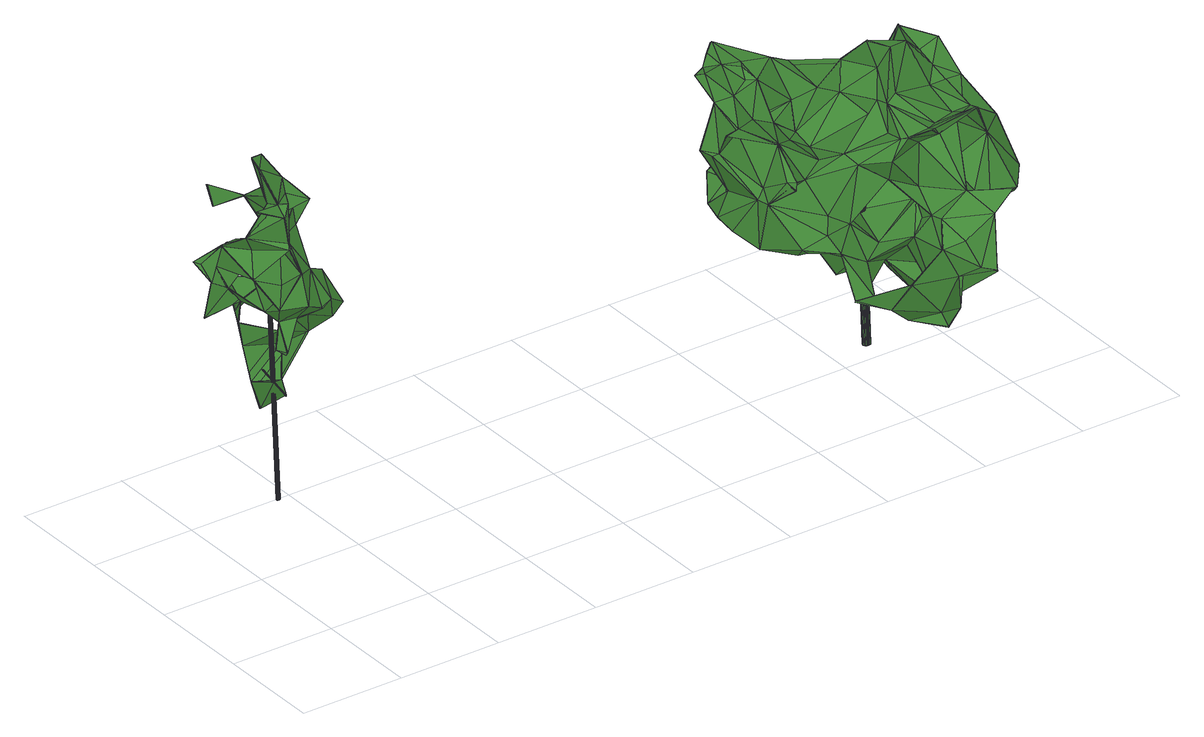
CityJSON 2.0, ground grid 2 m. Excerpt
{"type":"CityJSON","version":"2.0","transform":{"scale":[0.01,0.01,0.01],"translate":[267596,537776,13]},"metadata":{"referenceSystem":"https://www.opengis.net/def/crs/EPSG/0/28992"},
"CityObjects":{
"tree1":{"type":"SolitaryVegetationObject","attributes":{"gtid":476,"crown_width_m":2.18,"crown_median_z":17.59,"crown_r50_m":0.211,"crown_porosity":0.913,"trunk_H_m":4.23,"trunk_DBH_m":0.0646,"trunk_radius_m":0.0323,"trunk_base_height_m":13.36,"original_gtid":"478"},"geometry":[{"type":"Solid","lod":"3","boundaries":[[[[0,1,2]],[[3,4,5]],[[6,7,8]],[[9,10,11]],[[12,9,11]],[[13,14,15]],[[16,3,17]],[[18,19,20]],[[20,21,18]],[[22,23,19]],[[24,25,26]],[[27,28,29]],[[9,30,31]],[[32,33,34]],[[35,36,37]],[[38,39,40]],[[31,29,41]],[[31,41,9]],[[17,42,16]],[[43,44,45]],[[46,47,48]],[[49,39,50]],[[21,51,52]],[[52,53,16]],[[54,55,56]],[[31,30,2]],[[9,12,30]],[[57,58,59]],[[60,61,62]],[[63,64,54]],[[65,66,67]],[[16,68,4]],[[69,70,15]],[[71,72,73]],[[74,75,76]],[[77,78,46]],[[16,53,68]],[[79,13,15]],[[35,6,80]],[[0,12,11]],[[81,82,83]],[[21,52,18]],[[84,85,86]],[[84,71,85]],[[18,22,19]],[[18,23,22]],[[87,88,89]],[[5,90,91]],[[92,5,93]],[[12,2,30]],[[14,13,94]],[[95,39,49]],[[10,0,11]],[[34,25,96]],[[97,34,96]],[[69,98,70]],[[99,100,54]],[[101,77,102]],[[56,40,95]],[[103,62,104]],[[27,105,106]],[[68,107,108]],[[109,110,111]],[[88,112,113]],[[88,16,42]],[[15,14,114]],[[33,25,34]],[[12,0,2]],[[63,54,100]],[[87,51,115]],[[89,51,87]],[[26,3,92]],[[96,25,7]],[[105,96,7]],[[26,92,24]],[[116,67,66]],[[40,55,64]],[[56,55,40]],[[104,117,103]],[[62,61,118]],[[52,119,43]],[[7,25,24]],[[42,114,88]],[[120,121,97]],[[58,77,59]],[[37,28,106]],[[122,45,123]],[[44,123,45]],[[0,10,101]],[[68,5,4]],[[124,102,47]],[[125,14,32]],[[0,101,102]],[[126,19,23]],[[126,20,19]],[[73,127,85]],[[71,73,85]],[[99,128,72]],[[125,129,130]],[[41,61,10]],[[131,10,61]],[[132,130,32]],[[133,134,120]],[[132,133,120]],[[84,86,135]],[[136,133,132]],[[9,41,10]],[[131,137,10]],[[76,86,74]],[[138,63,71]],[[58,57,139]],[[73,72,140]],[[33,141,25]],[[125,50,142]],[[125,8,50]],[[6,8,125]],[[136,132,32]],[[108,5,68]],[[117,60,103]],[[143,60,117]],[[143,117,104]],[[62,103,60]],[[112,144,90]],[[41,37,118]],[[62,118,104]],[[118,143,104]],[[118,131,143]],[[139,84,135]],[[72,100,99]],[[94,98,14]],[[128,99,145]],[[47,97,124]],[[76,135,86]],[[58,135,76]],[[139,135,58]],[[126,51,89]],[[45,122,43]],[[43,122,52]],[[146,70,98]],[[26,25,141]],[[96,110,109]],[[26,17,3]],[[147,17,26]],[[148,149,150]],[[57,150,149]],[[18,151,23]],[[102,1,0]],[[20,126,89]],[[16,4,3]],[[83,51,126]],[[24,93,152]],[[92,93,24]],[[79,70,146]],[[89,153,140]],[[122,123,52]],[[127,73,154]],[[74,86,155]],[[101,10,137]],[[71,63,100]],[[86,85,127]],[[123,23,151]],[[123,151,52]],[[109,111,156]],[[124,109,156]],[[14,33,32]],[[93,5,91]],[[132,157,130]],[[20,89,115]],[[5,113,90]],[[14,98,69]],[[14,69,33]],[[108,88,113]],[[139,138,71]],[[139,71,84]],[[102,158,47]],[[63,139,64]],[[139,63,138]],[[52,51,53]],[[119,53,51]],[[27,111,105]],[[72,128,159]],[[54,64,55]],[[72,71,100]],[[160,157,74]],[[54,56,99]],[[74,157,75]],[[108,113,5]],[[159,153,88]],[[88,153,89]],[[88,107,115]],[[107,87,115]],[[146,98,94]],[[115,89,140]],[[127,154,161]],[[40,139,38]],[[64,139,40]],[[143,61,60]],[[118,61,41]],[[162,112,73]],[[162,73,128]],[[82,81,163]],[[131,61,143]],[[114,14,125]],[[152,162,49]],[[49,50,152]],[[142,164,125]],[[164,73,125]],[[66,165,116]],[[43,82,44]],[[163,44,82]],[[33,147,141]],[[3,5,92]],[[37,106,35]],[[105,35,106]],[[24,152,7]],[[7,35,105]],[[17,114,42]],[[69,114,17]],[[15,114,69]],[[99,56,145]],[[56,95,145]],[[88,114,112]],[[33,69,147]],[[130,160,80]],[[164,80,160]],[[140,72,159]],[[140,159,115]],[[105,111,110]],[[105,110,96]],[[59,150,57]],[[137,150,59]],[[148,150,137]],[[118,148,131]],[[156,111,31]],[[137,131,148]],[[46,166,102]],[[35,7,6]],[[109,97,96]],[[136,134,133]],[[31,111,29]],[[27,29,111]],[[124,97,109]],[[124,1,102]],[[83,119,51]],[[118,37,148]],[[101,59,77]],[[112,114,125]],[[112,125,73]],[[77,120,78]],[[163,81,44]],[[130,129,32]],[[50,8,152]],[[7,152,8]],[[125,32,129]],[[59,101,137]],[[108,107,88]],[[79,94,13]],[[127,155,86]],[[128,145,95]],[[49,162,95]],[[130,6,125]],[[80,6,130]],[[162,128,95]],[[80,164,38]],[[166,167,158]],[[95,40,39]],[[73,159,128]],[[88,115,159]],[[16,88,87]],[[87,52,16]],[[113,112,90]],[[73,140,153]],[[159,73,153]],[[162,144,112]],[[152,144,162]],[[120,77,168]],[[120,168,132]],[[157,132,168]],[[157,168,77]],[[115,51,20]],[[31,2,1]],[[29,28,41]],[[37,41,28]],[[107,53,87]],[[53,107,68]],[[26,141,147]],[[74,164,160]],[[78,47,46]],[[156,1,124]],[[31,1,156]],[[57,149,139]],[[148,139,149]],[[97,121,34]],[[44,83,126]],[[81,83,44]],[[43,83,82]],[[65,165,66]],[[67,165,65]],[[67,116,165]],[[87,119,52]],[[106,28,27]],[[119,87,53]],[[97,47,78]],[[97,78,120]],[[34,121,120]],[[43,119,83]],[[52,151,18]],[[34,134,32]],[[120,134,34]],[[102,166,158]],[[46,102,77]],[[166,48,167]],[[46,48,166]],[[158,48,47]],[[167,48,158]],[[164,74,155]],[[146,94,79]],[[15,70,79]],[[160,130,157]],[[69,17,147]],[[58,157,77]],[[136,32,134]],[[93,91,152]],[[144,152,91]],[[91,90,144]],[[126,23,44]],[[139,36,38]],[[80,36,35]],[[38,36,80]],[[37,36,148]],[[148,36,139]],[[44,23,123]],[[50,39,142]],[[164,39,38]],[[164,142,39]],[[58,76,75]],[[157,58,75]],[[127,161,155]],[[164,155,73]],[[154,73,155]],[[161,154,155]],[[20,51,21]],[[169,170,171]],[[169,171,172]],[[171,170,173]],[[171,173,172]],[[172,173,174]],[[172,174,175]],[[173,170,176]],[[173,176,174]],[[174,176,177]],[[174,177,175]],[[176,170,178]],[[176,178,177]],[[177,178,179]],[[177,179,175]],[[178,170,180]],[[178,180,179]],[[179,180,181]],[[179,181,175]],[[180,170,182]],[[180,182,181]],[[181,182,183]],[[181,183,175]],[[182,170,184]],[[182,184,183]],[[183,184,185]],[[183,185,175]],[[184,170,186]],[[184,186,185]],[[185,186,187]],[[185,187,175]],[[186,170,188]],[[186,188,187]],[[187,188,189]],[[187,189,175]],[[188,170,190]],[[188,190,189]],[[189,190,191]],[[189,191,175]],[[190,170,192]],[[190,192,191]],[[191,192,193]],[[191,193,175]],[[192,170,194]],[[192,194,193]],[[193,194,195]],[[193,195,175]],[[194,170,196]],[[194,196,195]],[[195,196,197]],[[195,197,175]],[[196,170,198]],[[196,198,197]],[[197,198,199]],[[197,199,175]],[[198,170,200]],[[198,200,199]],[[199,200,201]],[[199,201,175]],[[200,170,202]],[[200,202,201]],[[201,202,203]],[[201,203,175]],[[202,170,204]],[[202,204,203]],[[203,204,205]],[[203,205,175]],[[204,170,206]],[[204,206,205]],[[205,206,207]],[[205,207,175]],[[206,170,208]],[[206,208,207]],[[208,170,209]],[[208,209,207]],[[207,209,210]],[[207,210,175]],[[209,170,211]],[[209,211,210]],[[210,211,212]],[[210,212,175]],[[211,170,213]],[[211,213,212]],[[212,213,214]],[[212,214,175]],[[213,170,215]],[[213,215,214]],[[214,215,216]],[[214,216,175]],[[215,170,169]],[[215,169,216]],[[216,169,172]],[[216,172,175]]]]}]},
"tree2":{"type":"SolitaryVegetationObject","attributes":{"gtid":541,"crown_width_m":4.8,"crown_median_z":16.79,"crown_r50_m":0.254,"crown_porosity":0.932,"trunk_H_m":3.46,"trunk_DBH_m":0.134,"trunk_radius_m":0.067,"trunk_base_height_m":13.33,"original_gtid":"543"},"geometry":[{"type":"Solid","lod":"3","boundaries":[[[[217,218,219]],[[220,221,222]],[[223,224,218]],[[224,219,218]],[[225,226,227]],[[228,229,230]],[[228,231,229]],[[232,233,234]],[[235,236,237]],[[238,239,240]],[[239,241,242]],[[243,244,245]],[[246,245,244]],[[247,248,249]],[[250,239,238]],[[251,252,253]],[[254,255,256]],[[257,258,259]],[[260,261,262]],[[263,264,265]],[[266,267,246]],[[268,269,270]],[[271,272,273]],[[274,232,275]],[[276,277,278]],[[231,277,276]],[[279,234,280]],[[231,276,281]],[[282,283,284]],[[282,284,285]],[[286,287,235]],[[269,288,289]],[[276,278,290]],[[273,291,292]],[[235,220,286]],[[293,294,295]],[[246,296,245]],[[297,230,283]],[[298,299,224]],[[217,298,224]],[[265,300,263]],[[301,302,303]],[[304,305,306]],[[307,308,309]],[[310,311,312]],[[313,314,315]],[[279,280,243]],[[316,306,305]],[[261,260,317]],[[258,318,290]],[[258,257,318]],[[219,274,319]],[[222,320,220]],[[321,322,323]],[[324,304,275]],[[321,323,319]],[[325,326,327]],[[257,328,329]],[[260,262,308]],[[330,331,332]],[[333,334,335]],[[308,262,336]],[[337,338,300]],[[339,325,327]],[[293,271,340]],[[254,341,342]],[[343,344,345]],[[346,325,339]],[[347,348,349]],[[299,350,351]],[[352,353,354]],[[355,354,353]],[[308,307,356]],[[260,308,356]],[[357,358,359]],[[347,360,348]],[[266,246,361]],[[362,363,250]],[[364,365,366]],[[279,367,234]],[[342,368,254]],[[293,340,294]],[[369,370,371]],[[218,372,223]],[[228,373,374]],[[375,373,228]],[[231,281,376]],[[305,279,316]],[[335,377,333]],[[326,265,264]],[[378,235,237]],[[266,341,267]],[[225,341,266]],[[362,379,380]],[[294,366,381]],[[382,242,345]],[[233,326,325]],[[233,265,326]],[[374,322,277]],[[374,277,231]],[[278,258,290]],[[383,313,384]],[[385,386,387]],[[384,227,226]],[[305,304,324]],[[346,280,234]],[[388,389,364]],[[278,277,258]],[[258,277,322]],[[381,366,390]],[[295,391,302]],[[295,302,293]],[[268,392,269]],[[393,319,394]],[[393,394,275]],[[395,396,388]],[[250,241,239]],[[229,397,230]],[[307,309,247]],[[398,388,366]],[[399,387,386]],[[220,235,221]],[[221,251,222]],[[243,316,279]],[[354,355,334]],[[378,237,315]],[[365,287,400]],[[345,344,401]],[[356,307,402]],[[391,403,404]],[[318,292,291]],[[247,309,405]],[[406,407,408]],[[409,344,410]],[[411,409,412]],[[411,412,251]],[[262,380,413]],[[327,414,339]],[[259,328,257]],[[415,225,227]],[[382,239,242]],[[384,315,227]],[[410,412,409]],[[222,412,410]],[[384,226,383]],[[320,222,410]],[[416,385,417]],[[291,418,419]],[[420,348,307]],[[347,421,422]],[[423,252,424]],[[335,334,355]],[[352,317,425]],[[426,427,428]],[[297,282,429]],[[303,391,430]],[[359,358,351]],[[349,348,420]],[[431,403,242]],[[432,229,376]],[[432,376,433]],[[301,240,239]],[[228,374,231]],[[325,234,233]],[[237,434,435]],[[251,436,252]],[[378,221,235]],[[437,438,405]],[[330,439,331]],[[440,407,406]],[[301,382,371]],[[300,334,333]],[[427,441,442]],[[427,442,428]],[[297,429,443]],[[333,263,300]],[[368,444,312]],[[217,219,319]],[[258,322,321]],[[258,321,259]],[[422,421,445]],[[446,445,447]],[[268,410,448]],[[334,442,441]],[[250,238,362]],[[449,450,330]],[[217,451,218]],[[422,360,347]],[[396,452,388]],[[389,388,452]],[[453,437,454]],[[455,385,387]],[[401,456,453]],[[349,457,347]],[[458,370,369]],[[459,329,328]],[[232,234,367]],[[460,241,250]],[[460,250,461]],[[310,462,463]],[[423,248,252]],[[220,270,286]],[[448,440,464]],[[446,422,445]],[[433,362,465]],[[236,434,237]],[[461,250,363]],[[313,315,384]],[[328,393,466]],[[279,305,367]],[[229,432,397]],[[460,461,467]],[[429,261,352]],[[345,242,343]],[[397,432,465]],[[383,468,469]],[[225,468,383]],[[323,322,470]],[[332,418,273]],[[437,405,471]],[[471,472,437]],[[401,344,409]],[[286,269,287]],[[359,351,350]],[[419,473,433]],[[262,474,336]],[[229,231,376]],[[315,436,378]],[[263,377,264]],[[263,333,377]],[[264,377,335]],[[466,459,328]],[[425,475,447]],[[290,291,276]],[[318,291,290]],[[293,330,271]],[[294,381,476]],[[294,476,295]],[[477,478,256]],[[479,438,437]],[[439,330,379]],[[450,379,330]],[[480,228,230]],[[314,481,349]],[[340,398,294]],[[315,237,227]],[[295,288,391]],[[482,288,295]],[[483,411,251]],[[484,483,251]],[[251,479,484]],[[331,485,433]],[[486,447,445]],[[328,259,393]],[[487,397,362]],[[357,425,447]],[[246,244,361]],[[396,395,488]],[[338,359,489]],[[435,490,444]],[[380,487,362]],[[219,486,274]],[[421,468,491]],[[448,392,268]],[[399,416,459]],[[492,399,459]],[[493,273,455]],[[273,292,455]],[[480,297,443]],[[480,443,494]],[[286,270,269]],[[220,320,270]],[[495,288,482]],[[495,482,476]],[[495,476,496]],[[305,324,367]],[[330,293,302]],[[302,449,330]],[[232,274,497]],[[408,242,403]],[[406,408,403]],[[296,399,498]],[[296,498,245]],[[271,273,493]],[[271,493,340]],[[294,398,366]],[[340,499,398]],[[387,398,499]],[[387,388,398]],[[351,219,224]],[[351,224,299]],[[356,500,260]],[[416,417,257]],[[224,451,217]],[[306,393,304]],[[304,393,275]],[[421,347,457]],[[501,451,224]],[[275,232,324]],[[345,401,369]],[[367,324,232]],[[303,302,391]],[[381,496,476]],[[405,309,471]],[[235,287,236]],[[403,431,404]],[[343,408,344]],[[407,344,408]],[[233,232,502]],[[282,297,283]],[[399,492,498]],[[375,442,503]],[[504,474,369]],[[336,474,504]],[[399,488,387]],[[267,488,399]],[[264,327,326]],[[335,327,264]],[[368,256,255]],[[265,505,300]],[[433,473,332]],[[506,346,339]],[[448,410,344]],[[407,440,344]],[[409,411,401]],[[450,371,379]],[[301,371,450]],[[429,285,261]],[[401,411,483]],[[484,401,483]],[[504,453,336]],[[448,344,440]],[[249,248,423]],[[503,373,375]],[[361,225,266]],[[487,507,230]],[[487,230,397]],[[292,318,417]],[[243,492,316]],[[486,445,346]],[[486,346,506]],[[386,385,416]],[[245,498,492]],[[346,445,280]],[[280,421,244]],[[243,280,244]],[[493,499,340]],[[455,387,499]],[[366,388,364]],[[506,414,508]],[[327,508,414]],[[355,327,335]],[[480,230,297]],[[337,359,338]],[[222,251,412]],[[269,400,287]],[[243,245,492]],[[343,242,408]],[[230,261,285]],[[449,509,450]],[[459,316,492]],[[310,463,510]],[[310,256,311]],[[306,459,466]],[[316,459,306]],[[463,511,512]],[[274,394,319]],[[415,342,225]],[[399,296,267]],[[246,267,296]],[[494,442,480]],[[268,320,410]],[[270,320,268]],[[421,457,468]],[[435,434,267]],[[421,491,244]],[[484,456,401]],[[345,369,382]],[[446,447,475]],[[425,317,475]],[[261,317,352]],[[455,499,493]],[[247,405,248]],[[431,242,241]],[[253,252,248]],[[239,382,301]],[[495,289,288]],[[482,295,476]],[[303,238,301]],[[439,238,303]],[[379,238,439]],[[299,298,513]],[[299,513,359]],[[238,379,362]],[[504,369,401]],[[307,348,514]],[[288,269,392]],[[419,418,473]],[[459,416,329]],[[426,441,427]],[[448,464,392]],[[288,392,464]],[[386,416,399]],[[280,445,421]],[[352,425,357]],[[273,418,291]],[[221,436,251]],[[515,436,221]],[[455,417,385]],[[292,417,455]],[[424,252,516]],[[439,467,461]],[[439,461,363]],[[379,517,380]],[[371,517,379]],[[354,441,426]],[[334,441,354]],[[424,516,420]],[[359,486,506]],[[357,359,506]],[[298,470,322]],[[428,443,354]],[[428,354,426]],[[362,397,465]],[[504,401,453]],[[346,234,325]],[[518,315,314]],[[225,361,468]],[[237,342,227]],[[217,319,323]],[[298,503,513]],[[501,218,451]],[[356,402,500]],[[376,419,433]],[[338,489,513]],[[359,350,299]],[[317,260,500]],[[510,256,310]],[[391,404,519]],[[357,506,353]],[[357,353,352]],[[454,472,309]],[[396,488,287]],[[471,309,472]],[[454,309,308]],[[387,488,395]],[[395,388,387]],[[502,497,337]],[[391,519,430]],[[502,232,497]],[[488,267,287]],[[431,241,460]],[[374,373,322]],[[322,373,298]],[[503,298,373]],[[517,510,512]],[[460,404,431]],[[430,519,303]],[[404,303,519]],[[404,460,303]],[[463,512,510]],[[435,342,237]],[[355,353,506]],[[380,517,512]],[[380,512,413]],[[348,360,514]],[[437,472,454]],[[225,342,341]],[[453,454,336]],[[308,336,454]],[[380,507,487]],[[433,465,432]],[[352,443,429]],[[300,338,334]],[[252,436,520]],[[315,520,436]],[[490,312,444]],[[400,269,289]],[[368,312,256]],[[463,462,511]],[[354,443,352]],[[494,443,428]],[[506,339,414]],[[475,500,521]],[[230,507,261]],[[507,262,261]],[[262,507,380]],[[420,516,349]],[[238,240,301]],[[318,257,417]],[[306,466,393]],[[383,469,522]],[[458,517,371]],[[516,518,314]],[[516,252,518]],[[516,314,349]],[[319,393,321]],[[259,321,393]],[[435,267,341]],[[435,341,254]],[[337,497,359]],[[497,486,359]],[[400,390,365]],[[289,390,400]],[[307,514,402]],[[518,520,315]],[[252,520,518]],[[460,467,303]],[[439,303,467]],[[523,219,351]],[[514,360,422]],[[514,422,446]],[[477,510,517]],[[477,517,458]],[[514,446,402]],[[219,358,486]],[[447,486,358]],[[447,358,357]],[[444,368,342]],[[512,511,462]],[[435,444,342]],[[282,285,429]],[[446,475,521]],[[439,363,362]],[[314,313,481]],[[291,419,281]],[[271,330,272]],[[225,383,226]],[[510,477,256]],[[490,477,413]],[[477,458,413]],[[365,390,366]],[[503,334,338]],[[513,503,338]],[[372,501,224]],[[372,224,223]],[[218,501,372]],[[383,522,313]],[[481,313,522]],[[481,522,349]],[[469,468,457]],[[244,491,361]],[[468,361,491]],[[349,522,457]],[[469,457,522]],[[331,433,332]],[[291,281,276]],[[390,496,381]],[[390,289,496]],[[450,509,301]],[[495,496,289]],[[371,382,369]],[[287,434,236]],[[434,287,267]],[[416,257,329]],[[435,256,478]],[[435,254,256]],[[477,490,478]],[[435,478,490]],[[262,413,474]],[[521,402,446]],[[515,378,436]],[[362,433,485]],[[497,274,486]],[[307,247,249]],[[307,249,420]],[[420,249,424]],[[332,272,330]],[[513,489,359]],[[332,273,272]],[[285,284,230]],[[230,284,283]],[[256,312,311]],[[515,221,378]],[[228,442,375]],[[480,442,228]],[[458,474,413]],[[458,369,474]],[[413,462,310]],[[512,462,413]],[[503,442,334]],[[428,442,494]],[[521,500,402]],[[317,500,475]],[[413,310,312]],[[413,312,490]],[[484,479,437]],[[440,406,464]],[[464,406,403]],[[302,509,449]],[[302,301,509]],[[368,255,254]],[[523,358,219]],[[523,351,358]],[[365,389,287]],[[364,389,365]],[[331,439,485]],[[389,452,287]],[[287,452,396]],[[288,524,391]],[[464,403,524]],[[403,391,524]],[[464,524,288]],[[362,485,439]],[[376,281,419]],[[415,227,342]],[[217,323,470]],[[217,470,298]],[[274,275,394]],[[438,253,248]],[[438,248,405]],[[479,251,438]],[[253,438,251]],[[332,473,418]],[[355,508,327]],[[506,508,355]],[[437,456,484]],[[300,505,337]],[[423,424,249]],[[437,453,456]],[[337,505,502]],[[233,505,265]],[[233,502,505]],[[371,370,458]],[[525,526,527]],[[525,527,528]],[[528,527,529]],[[528,529,530]],[[527,526,531]],[[527,531,529]],[[529,531,532]],[[529,532,530]],[[531,526,533]],[[531,533,532]],[[532,533,534]],[[532,534,530]],[[533,526,535]],[[533,535,534]],[[534,535,536]],[[534,536,530]],[[535,526,537]],[[535,537,536]],[[536,537,538]],[[536,538,530]],[[537,526,539]],[[537,539,538]],[[538,539,540]],[[538,540,530]],[[539,526,541]],[[539,541,540]],[[540,541,542]],[[540,542,530]],[[541,526,543]],[[541,543,542]],[[542,543,544]],[[542,544,530]],[[543,526,545]],[[543,545,544]],[[544,545,546]],[[544,546,530]],[[545,526,547]],[[545,547,546]],[[546,547,548]],[[546,548,530]],[[547,526,549]],[[547,549,548]],[[548,549,550]],[[548,550,530]],[[549,526,551]],[[549,551,550]],[[550,551,552]],[[550,552,530]],[[551,526,553]],[[551,553,552]],[[552,553,554]],[[552,554,530]],[[553,526,555]],[[553,555,554]],[[554,555,556]],[[554,556,530]],[[555,526,557]],[[555,557,556]],[[556,557,558]],[[556,558,530]],[[557,526,559]],[[557,559,558]],[[558,559,560]],[[558,560,530]],[[559,526,561]],[[559,561,560]],[[560,561,562]],[[560,562,530]],[[561,526,563]],[[561,563,562]],[[562,563,564]],[[562,564,530]],[[563,526,565]],[[563,565,564]],[[564,565,566]],[[564,566,530]],[[565,526,567]],[[565,567,566]],[[566,567,568]],[[566,568,530]],[[567,526,569]],[[567,569,568]],[[568,569,570]],[[568,570,530]],[[569,526,571]],[[569,571,570]],[[570,571,572]],[[570,572,530]],[[571,526,573]],[[571,573,572]],[[572,573,574]],[[572,574,530]],[[573,526,525]],[[573,525,574]],[[574,525,528]],[[574,528,530]]]]}]}
},
"vertices":[
[137,398,684],[146,354,636],[138,397,685],[258,355,381],[254,388,356],[246,389,375],[148,349,481],[209,352,492],[152,346,463],[175,444,680],[150,400,628],[143,427,690],[144,427,692],[112,314,385],[133,335,422],[114,314,385],[223,374,355],[199,342,410],[168,435,196],[166,435,196],[153,442,248],[153,440,248],[167,435,195],[167,434,196],[249,374,466],[209,351,492],[235,327,436],[234,387,601],[206,399,591],[221,426,618],[175,443,680],[193,409,646],[111,301,467],[164,292,462],[165,312,514],[187,406,526],[175,433,545],[176,433,546],[113,452,505],[129,479,444],[151,508,487],[188,441,620],[194,373,388],[155,379,277],[154,379,277],[176,373,245],[137,326,625],[138,324,625],[89,337,647],[180,426,448],[179,426,448],[153,441,249],[187,402,260],[209,429,311],[125,525,459],[152,509,487],[143,509,466],[95,405,562],[73,414,553],[95,376,578],[104,499,619],[151,459,602],[105,500,619],[124,524,459],[150,509,487],[248,454,412],[249,466,420],[250,454,412],[219,433,343],[167,329,422],[116,289,386],[128,480,444],[137,467,379],[117,422,426],[58,422,481],[49,441,511],[41,452,513],[95,375,577],[151,333,568],[115,289,385],[125,403,515],[129,376,312],[130,375,312],[155,380,277],[76,438,501],[92,425,459],[58,424,481],[207,429,311],[186,405,353],[145,455,314],[195,374,388],[235,365,412],[276,349,406],[252,393,441],[115,285,392],[130,480,444],[158,355,568],[153,333,568],[116,285,391],[149,496,396],[148,495,397],[145,385,623],[145,354,635],[103,501,619],[112,494,578],[212,397,554],[212,399,555],[208,430,311],[218,433,344],[166,374,602],[206,397,591],[233,386,601],[173,391,414],[187,405,354],[167,359,408],[146,456,314],[251,467,420],[111,493,578],[151,460,601],[186,402,261],[148,326,559],[150,326,559],[176,374,247],[176,375,246],[158,343,638],[125,364,430],[152,441,248],[45,425,417],[139,467,379],[150,346,463],[100,361,502],[151,458,601],[99,360,502],[155,363,545],[164,314,514],[42,453,513],[148,348,481],[168,384,589],[130,495,456],[113,453,506],[134,454,363],[205,312,436],[117,422,428],[112,493,577],[173,390,415],[149,494,397],[115,284,391],[205,310,435],[174,433,546],[125,404,517],[118,389,541],[186,402,259],[225,401,459],[135,453,362],[45,424,416],[45,424,417],[187,392,626],[73,414,551],[90,338,648],[136,454,363],[76,436,501],[44,424,417],[180,426,447],[128,375,312],[93,423,459],[250,465,420],[89,338,646],[88,338,647],[116,389,541],[178,395,36],[175,395,36],[178,396,36],[160,397,459],[178,397,36],[159,398,459],[157,397,459],[177,397,36],[159,399,459],[177,398,36],[158,399,459],[176,398,36],[158,400,459],[175,398,36],[157,400,459],[174,398,36],[156,400,459],[173,398,36],[155,399,459],[173,397,36],[154,399,459],[172,397,36],[154,398,459],[172,396,36],[154,397,459],[172,395,36],[153,397,459],[172,394,36],[154,396,459],[172,393,36],[154,395,459],[173,393,36],[154,394,459],[173,392,36],[155,394,459],[174,392,36],[156,393,459],[175,392,36],[157,393,459],[176,392,36],[177,392,36],[158,394,459],[177,393,36],[159,394,459],[178,393,36],[159,395,459],[178,394,36],[160,396,459],
[1148,376,274],[1217,399,283],[1190,432,367],[1504,141,301],[1519,148,343],[1478,96,338],[1220,323,380],[1152,313,307],[1408,337,459],[1460,326,518],[1486,271,470],[1068,267,371],[1070,265,276],[1069,238,375],[1055,321,289],[1192,495,460],[1128,487,551],[1203,473,476],[1488,187,334],[1465,229,351],[1491,259,402],[1188,98,220],[1212,27,272],[1197,62,214],[1211,25,272],[1285,38,310],[1283,451,434],[1282,393,457],[1266,391,412],[1364,359,404],[1325,136,485],[1404,111,511],[1351,155,477],[1151,102,226],[1452,146,430],[1428,161,483],[1406,109,511],[1395,320,400],[1356,332,382],[1337,302,349],[1246,446,243],[1112,438,264],[1123,490,301],[1220,231,426],[1130,219,412],[1227,201,416],[1077,438,542],[1077,437,544],[1102,462,549],[1378,361,421],[1415,330,356],[1412,103,334],[1392,154,265],[1439,115,315],[1313,242,210],[1254,246,239],[1245,305,238],[1201,462,385],[1187,505,419],[1130,380,246],[1083,389,275],[1111,396,255],[1238,517,462],[1260,449,490],[1158,346,273],[1082,176,428],[1080,176,427],[1082,176,426],[1095,195,428],[1454,163,301],[1418,241,303],[1380,112,224],[1404,180,197],[1143,408,246],[1197,342,247],[1276,383,254],[1329,188,147],[1387,214,137],[1382,123,155],[1350,332,374],[1084,205,428],[1077,361,343],[1115,324,380],[1084,422,522],[1288,64,208],[1334,129,159],[1240,75,171],[1191,536,417],[1192,537,417],[1210,490,396],[1306,229,495],[1281,155,470],[1288,143,476],[1282,292,399],[1283,294,400],[1326,226,451],[1476,320,524],[1439,284,499],[1488,270,471],[1244,477,408],[1182,251,418],[1225,423,237],[1174,445,364],[1455,103,326],[1122,489,303],[1073,418,291],[1136,452,301],[1186,524,463],[1130,486,553],[1103,461,551],[1112,433,539],[1164,452,300],[1246,445,245],[1274,189,223],[1226,192,248],[1205,233,196],[1044,415,550],[1066,389,503],[1056,403,554],[1260,150,435],[1144,411,508],[1103,390,492],[1155,438,528],[1349,283,137],[1396,322,400],[1426,252,447],[1324,28,319],[1380,24,355],[1302,67,350],[1219,442,513],[1314,297,583],[1336,262,578],[1378,274,571],[1161,329,416],[1193,339,414],[1108,263,468],[1118,352,470],[1057,306,494],[1099,379,509],[1288,201,457],[1160,350,449],[1202,349,418],[1150,381,453],[1313,297,581],[1376,360,422],[1152,145,296],[1151,103,225],[1462,282,227],[1472,254,213],[1441,254,179],[1187,524,464],[1333,299,461],[1303,96,343],[1306,128,322],[1284,121,297],[1258,326,325],[1075,361,342],[1044,348,307],[1033,349,428],[1143,285,295],[1045,415,551],[1520,214,409],[1210,152,258],[1202,190,316],[1421,195,147],[1284,40,308],[1445,377,516],[1475,321,522],[1335,403,210],[1335,403,212],[1371,379,224],[1416,269,198],[1460,281,227],[1411,208,190],[1344,71,162],[1339,102,247],[1196,468,380],[1195,467,382],[1334,300,240],[1364,244,250],[1098,182,304],[1402,266,187],[1311,369,294],[1418,238,214],[1362,79,379],[1307,259,487],[1316,37,248],[1279,34,193],[1313,101,505],[1370,4,258],[1370,3,259],[1345,13,267],[1420,27,388],[1414,59,359],[1386,89,366],[1417,90,357],[1276,184,380],[1150,427,526],[1450,264,477],[1276,416,240],[1275,415,238],[1244,304,239],[1163,287,291],[1329,238,503],[1302,356,523],[1300,354,523],[1401,143,488],[1400,173,473],[1174,323,425],[1018,287,504],[1017,287,503],[1018,287,502],[1096,195,430],[1284,22,168],[1213,25,272],[1114,216,273],[1155,216,267],[1427,248,338],[1413,237,388],[1519,214,410],[1323,104,490],[1405,110,509],[1193,127,221],[1371,5,259],[1052,307,492],[1040,338,436],[1106,263,467],[1393,212,443],[1280,393,457],[1283,332,476],[1203,347,419],[1358,51,311],[1337,154,212],[1293,153,262],[1158,347,275],[1418,240,215],[1323,162,447],[1288,141,475],[1335,360,222],[1351,154,475],[1365,310,527],[1312,153,343],[1246,418,353],[1195,61,212],[1150,102,224],[1221,231,424],[1227,271,308],[1343,33,268],[1112,185,292],[1206,439,367],[1188,98,218],[1352,327,506],[1417,352,552],[1091,388,289],[1295,83,518],[1294,82,517],[1224,224,239],[1276,182,381],[1217,327,395],[1421,164,160],[1343,210,307],[1390,251,331],[1401,141,486],[1079,267,391],[1435,316,514],[1453,117,173],[1384,161,387],[1395,153,467],[1209,154,256],[1243,415,435],[1138,164,327],[1328,313,275],[1121,355,467],[1332,182,384],[1317,327,491],[1259,423,379],[1339,310,158],[1053,305,490],[1454,119,175],[1422,164,161],[1203,471,475],[1260,329,363],[1341,309,158],[1220,232,425],[1196,337,266],[1154,439,526],[1030,380,426],[1321,160,363],[1112,435,537],[1161,399,510],[1160,195,343],[1144,409,510],[1331,97,217],[1270,262,286],[1184,276,328],[1209,220,323],[1069,341,435],[1327,286,530],[1518,214,409],[1414,258,480],[1252,177,269],[1450,262,478],[1284,21,170],[1437,192,447],[1301,276,454],[1417,350,551],[1217,329,393],[1333,95,217],[1282,245,33],[1275,245,33],[1282,246,33],[1281,263,379],[1280,264,379],[1274,263,379],[1281,248,33],[1280,266,379],[1280,249,33],[1279,268,379],[1279,251,33],[1278,269,379],[1277,251,33],[1276,269,379],[1275,252,33],[1274,270,379],[1274,252,33],[1273,270,379],[1272,251,33],[1271,269,379],[1271,250,33],[1270,268,379],[1269,249,33],[1268,267,379],[1269,247,33],[1268,265,379],[1268,245,33],[1267,264,379],[1268,244,33],[1267,262,379],[1269,242,33],[1268,260,380],[1270,241,33],[1269,259,380],[1271,239,33],[1270,257,380],[1273,239,33],[1272,257,380],[1275,238,33],[1274,256,380],[1276,239,33],[1275,257,380],[1278,239,33],[1277,257,380],[1280,240,33],[1278,258,380],[1281,241,33],[1280,259,380],[1281,243,33],[1280,261,379]
]}
